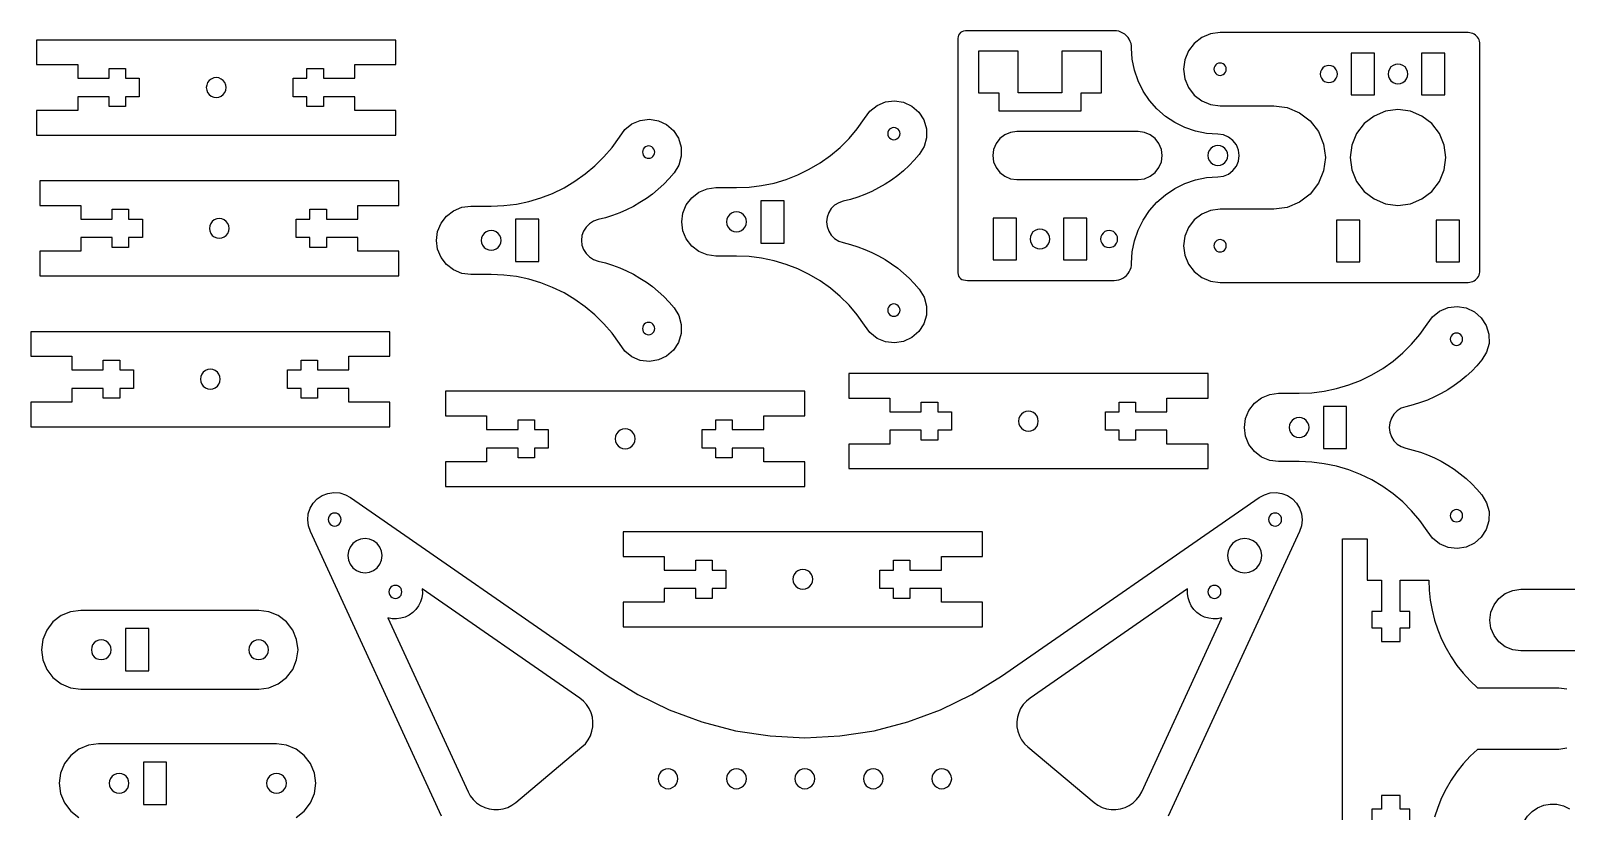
# Model space of a CAD drawing. Header units: inches. Extents: x -24.3 to 25.7, y -20.1 to 15.9.
# Drawn here: x -24.18 to -1.74, y 3.38 to 14.79 of the extents above; entities that cross this region are included whole.
import ezdxf

# ---------------------------------------------------------------- set-up
doc = ezdxf.new("R2010")
doc.units = ezdxf.units.IN
doc.header["$MEASUREMENT"] = 0
doc.layers.get('0').update_dxf_attribs({"linetype": 'CONTINUOUS'})

msp = doc.modelspace()

# ---------------------------------------------------------------- linework, layer by layer
at = {"color": 1}
for points in [[(-23.493, 14.095), (-23.033, 14.095), (-23.033, 14.239), (-22.793, 14.239), (-22.793, 14.095), (-22.593, 14.095), (-22.593, 13.825), (-22.793, 13.825), (-22.793, 13.681), (-23.033, 13.681), (-23.033, 13.825), (-23.493, 13.825), (-23.493, 13.625), (-24.093, 13.625), (-24.093, 13.265), (-18.843, 13.265), (-18.843, 13.625), (-19.443, 13.625), (-19.443, 13.825), (-19.903, 13.825), (-19.903, 13.681), (-20.143, 13.681), (-20.143, 13.825), (-20.343, 13.825), (-20.343, 14.095), (-20.143, 14.095), (-20.143, 14.239), (-19.903, 14.239), (-19.903, 14.095), (-19.443, 14.095), (-19.443, 14.295), (-18.843, 14.295), (-18.843, 14.655), (-24.093, 14.655), (-24.093, 14.295), (-23.493, 14.295)], [(-8.311, 11.143), (-8.279, 11.15), (-8.247, 11.16), (-8.218, 11.175), (-8.19, 11.193), (-8.165, 11.215), (-8.144, 11.24), (-8.125, 11.267), (-8.111, 11.297), (-8.1, 11.328), (-8.094, 11.361), (-8.091, 11.394), (-8.081, 11.558), (-8.048, 11.72), (-7.995, 11.876), (-7.922, 12.024), (-7.831, 12.161), (-7.722, 12.285), (-7.598, 12.394), (-7.461, 12.486), (-7.313, 12.559), (-7.157, 12.612), (-6.995, 12.644), (-6.831, 12.655), (-6.75, 12.665), (-6.675, 12.696), (-6.61, 12.746), (-6.561, 12.81), (-6.53, 12.885), (-6.519, 12.966), (-6.53, 13.047), (-6.561, 13.122), (-6.61, 13.186), (-6.675, 13.236), (-6.75, 13.267), (-6.831, 13.278), (-6.995, 13.288), (-7.157, 13.321), (-7.313, 13.374), (-7.461, 13.447), (-7.598, 13.538), (-7.722, 13.647), (-7.831, 13.771), (-7.922, 13.908), (-7.995, 14.056), (-8.048, 14.212), (-8.081, 14.374), (-8.091, 14.538), (-8.094, 14.571), (-8.1, 14.604), (-8.111, 14.635), (-8.125, 14.665), (-8.144, 14.692), (-8.165, 14.717), (-8.19, 14.739), (-8.218, 14.757), (-8.247, 14.772), (-8.279, 14.782), (-8.311, 14.789), (-8.344, 14.791), (-10.488, 14.791), (-10.52, 14.789), (-10.547, 14.784), (-10.571, 14.775), (-10.591, 14.763), (-10.607, 14.747), (-10.619, 14.728), (-10.627, 14.705), (-10.631, 14.678), (-10.631, 14.648), (-10.631, 11.284), (-10.631, 11.254), (-10.627, 11.227), (-10.619, 11.205), (-10.607, 11.185), (-10.591, 11.169), (-10.571, 11.157), (-10.547, 11.148), (-10.52, 11.143), (-10.488, 11.141), (-8.344, 11.141)], [(-6.937, 13.711), (-6.799, 13.693), (-6.014, 13.693), (-5.818, 13.667), (-5.636, 13.592), (-5.48, 13.472), (-5.36, 13.316), (-5.285, 13.134), (-5.259, 12.938), (-5.285, 12.743), (-5.36, 12.561), (-5.48, 12.404), (-5.636, 12.284), (-5.818, 12.209), (-6.014, 12.183), (-6.799, 12.183), (-6.937, 12.165), (-7.066, 12.111), (-7.177, 12.026), (-7.262, 11.916), (-7.316, 11.787), (-7.334, 11.648), (-7.316, 11.51), (-7.262, 11.381), (-7.177, 11.27), (-7.066, 11.185), (-6.937, 11.131), (-6.799, 11.113), (-3.173, 11.113), (-3.15, 11.115), (-3.128, 11.119), (-3.107, 11.126), (-3.087, 11.136), (-3.068, 11.149), (-3.051, 11.163), (-3.036, 11.18), (-3.024, 11.199), (-3.014, 11.219), (-3.007, 11.24), (-3.002, 11.262), (-3.001, 11.285), (-3.001, 14.591), (-3.002, 14.614), (-3.007, 14.636), (-3.014, 14.657), (-3.024, 14.677), (-3.036, 14.696), (-3.051, 14.713), (-3.068, 14.728), (-3.087, 14.74), (-3.107, 14.75), (-3.128, 14.757), (-3.15, 14.762), (-3.173, 14.763), (-6.799, 14.763), (-6.937, 14.745), (-7.066, 14.691), (-7.177, 14.606), (-7.262, 14.496), (-7.316, 14.367), (-7.334, 14.228), (-7.316, 14.09), (-7.262, 13.961), (-7.177, 13.85), (-7.066, 13.765)], [(-11.688, 13.751), (-11.555, 13.766), (-11.423, 13.745), (-11.303, 13.688), (-11.202, 13.6), (-11.13, 13.487), (-11.091, 13.359), (-11.09, 13.226), (-11.125, 13.097), (-11.194, 12.983), (-11.267, 12.899), (-11.344, 12.819), (-11.425, 12.744), (-11.51, 12.674), (-11.6, 12.608), (-11.692, 12.547), (-11.788, 12.492), (-11.887, 12.442), (-11.989, 12.398), (-12.092, 12.359), (-12.198, 12.326), (-12.305, 12.299), (-12.371, 12.277), (-12.431, 12.24), (-12.48, 12.191), (-12.518, 12.132), (-12.541, 12.066), (-12.549, 11.997), (-12.541, 11.927), (-12.518, 11.861), (-12.48, 11.802), (-12.431, 11.753), (-12.371, 11.717), (-12.305, 11.694), (-12.198, 11.667), (-12.092, 11.634), (-11.989, 11.595), (-11.887, 11.551), (-11.788, 11.501), (-11.692, 11.446), (-11.6, 11.385), (-11.51, 11.32), (-11.425, 11.249), (-11.344, 11.174), (-11.267, 11.094), (-11.194, 11.011), (-11.125, 10.896), (-11.09, 10.767), (-11.091, 10.634), (-11.13, 10.506), (-11.202, 10.393), (-11.303, 10.305), (-11.423, 10.248), (-11.555, 10.227), (-11.688, 10.242), (-11.811, 10.294), (-11.916, 10.378), (-11.993, 10.487), (-12.1, 10.637), (-12.22, 10.778), (-12.351, 10.908), (-12.492, 11.027), (-12.643, 11.134), (-12.802, 11.228), (-12.968, 11.309), (-13.14, 11.376), (-13.317, 11.428), (-13.498, 11.466), (-13.681, 11.489), (-13.866, 11.497), (-14.166, 11.497), (-14.295, 11.514), (-14.416, 11.564), (-14.519, 11.643), (-14.599, 11.747), (-14.649, 11.867), (-14.666, 11.997), (-14.649, 12.126), (-14.599, 12.247), (-14.519, 12.35), (-14.416, 12.43), (-14.295, 12.48), (-14.166, 12.497), (-13.866, 12.497), (-13.681, 12.504), (-13.498, 12.527), (-13.317, 12.565), (-13.14, 12.617), (-12.968, 12.684), (-12.802, 12.765), (-12.643, 12.859), (-12.492, 12.966), (-12.351, 13.085), (-12.22, 13.215), (-12.1, 13.356), (-11.993, 13.506), (-11.916, 13.615), (-11.811, 13.699)], [(-15.272, 13.481), (-15.139, 13.497), (-15.007, 13.475), (-14.886, 13.418), (-14.786, 13.33), (-14.714, 13.218), (-14.675, 13.09), (-14.673, 12.956), (-14.709, 12.827), (-14.778, 12.713), (-14.851, 12.629), (-14.928, 12.55), (-15.009, 12.474), (-15.094, 12.404), (-15.183, 12.338), (-15.276, 12.278), (-15.372, 12.222), (-15.471, 12.172), (-15.572, 12.128), (-15.676, 12.089), (-15.782, 12.057), (-15.889, 12.03), (-15.955, 12.007), (-16.015, 11.97), (-16.064, 11.921), (-16.101, 11.862), (-16.125, 11.796), (-16.132, 11.727), (-16.125, 11.658), (-16.101, 11.592), (-16.064, 11.533), (-16.015, 11.484), (-15.955, 11.447), (-15.889, 11.424), (-15.782, 11.397), (-15.676, 11.364), (-15.572, 11.326), (-15.471, 11.281), (-15.372, 11.231), (-15.276, 11.176), (-15.183, 11.116), (-15.094, 11.05), (-15.009, 10.979), (-14.928, 10.904), (-14.851, 10.825), (-14.778, 10.741), (-14.709, 10.627), (-14.673, 10.498), (-14.675, 10.364), (-14.714, 10.236), (-14.786, 10.124), (-14.886, 10.035), (-15.007, 9.978), (-15.139, 9.957), (-15.272, 9.973), (-15.395, 10.025), (-15.499, 10.108), (-15.577, 10.218), (-15.684, 10.368), (-15.804, 10.508), (-15.935, 10.638), (-16.076, 10.757), (-16.227, 10.864), (-16.386, 10.959), (-16.552, 11.039), (-16.724, 11.106), (-16.901, 11.159), (-17.082, 11.197), (-17.265, 11.219), (-17.45, 11.227), (-17.75, 11.227), (-17.879, 11.244), (-18, 11.294), (-18.103, 11.373), (-18.183, 11.477), (-18.233, 11.598), (-18.25, 11.727), (-18.233, 11.856), (-18.183, 11.977), (-18.103, 12.08), (-18, 12.16), (-17.879, 12.21), (-17.75, 12.227), (-17.45, 12.227), (-17.265, 12.235), (-17.082, 12.257), (-16.901, 12.295), (-16.724, 12.348), (-16.552, 12.414), (-16.386, 12.495), (-16.227, 12.59), (-16.076, 12.697), (-15.935, 12.816), (-15.804, 12.946), (-15.684, 13.086), (-15.577, 13.236), (-15.499, 13.345), (-15.395, 13.429)], [(-23.448, 12.037), (-22.988, 12.037), (-22.988, 12.181), (-22.748, 12.181), (-22.748, 12.037), (-22.548, 12.037), (-22.548, 11.767), (-22.748, 11.767), (-22.748, 11.623), (-22.988, 11.623), (-22.988, 11.767), (-23.448, 11.767), (-23.448, 11.567), (-24.048, 11.567), (-24.048, 11.207), (-18.798, 11.207), (-18.798, 11.567), (-19.398, 11.567), (-19.398, 11.767), (-19.858, 11.767), (-19.858, 11.623), (-20.098, 11.623), (-20.098, 11.767), (-20.298, 11.767), (-20.298, 12.037), (-20.098, 12.037), (-20.098, 12.181), (-19.858, 12.181), (-19.858, 12.037), (-19.398, 12.037), (-19.398, 12.237), (-18.798, 12.237), (-18.798, 12.597), (-24.048, 12.597), (-24.048, 12.237), (-23.448, 12.237)], [(-3.467, 10.746), (-3.334, 10.762), (-3.202, 10.741), (-3.081, 10.684), (-2.981, 10.595), (-2.908, 10.483), (-2.87, 10.355), (-2.868, 10.221), (-2.903, 10.092), (-2.973, 9.978), (-3.045, 9.894), (-3.122, 9.815), (-3.204, 9.74), (-3.289, 9.669), (-3.378, 9.603), (-3.471, 9.543), (-3.567, 9.487), (-3.666, 9.438), (-3.767, 9.393), (-3.871, 9.355), (-3.977, 9.322), (-4.084, 9.295), (-4.15, 9.272), (-4.209, 9.235), (-4.259, 9.186), (-4.296, 9.127), (-4.319, 9.061), (-4.327, 8.992), (-4.319, 8.923), (-4.296, 8.857), (-4.259, 8.798), (-4.209, 8.749), (-4.15, 8.712), (-4.084, 8.689), (-3.977, 8.662), (-3.871, 8.63), (-3.767, 8.591), (-3.666, 8.547), (-3.567, 8.497), (-3.471, 8.441), (-3.378, 8.381), (-3.289, 8.315), (-3.204, 8.244), (-3.122, 8.169), (-3.045, 8.09), (-2.973, 8.006), (-2.903, 7.892), (-2.868, 7.763), (-2.87, 7.629), (-2.908, 7.501), (-2.981, 7.389), (-3.081, 7.301), (-3.202, 7.244), (-3.334, 7.222), (-3.467, 7.238), (-3.59, 7.29), (-3.694, 7.374), (-3.771, 7.483), (-3.879, 7.633), (-3.999, 7.773), (-4.13, 7.903), (-4.271, 8.022), (-4.422, 8.129), (-4.581, 8.224), (-4.747, 8.305), (-4.919, 8.371), (-5.096, 8.424), (-5.277, 8.462), (-5.46, 8.484), (-5.644, 8.492), (-5.944, 8.492), (-6.074, 8.509), (-6.194, 8.559), (-6.298, 8.639), (-6.377, 8.742), (-6.427, 8.863), (-6.444, 8.992), (-6.427, 9.121), (-6.377, 9.242), (-6.298, 9.346), (-6.194, 9.425), (-6.074, 9.475), (-5.944, 9.492), (-5.644, 9.492), (-5.46, 9.5), (-5.277, 9.522), (-5.096, 9.56), (-4.919, 9.613), (-4.747, 9.68), (-4.581, 9.76), (-4.422, 9.855), (-4.271, 9.962), (-4.13, 10.081), (-3.999, 10.211), (-3.879, 10.351), (-3.771, 10.501), (-3.694, 10.611), (-3.59, 10.694)], [(-23.579, 9.832), (-23.119, 9.832), (-23.119, 9.976), (-22.879, 9.976), (-22.879, 9.832), (-22.679, 9.832), (-22.679, 9.562), (-22.879, 9.562), (-22.879, 9.418), (-23.119, 9.418), (-23.119, 9.562), (-23.579, 9.562), (-23.579, 9.362), (-24.179, 9.362), (-24.179, 9.002), (-18.929, 9.002), (-18.929, 9.362), (-19.529, 9.362), (-19.529, 9.562), (-19.989, 9.562), (-19.989, 9.418), (-20.229, 9.418), (-20.229, 9.562), (-20.429, 9.562), (-20.429, 9.832), (-20.229, 9.832), (-20.229, 9.976), (-19.989, 9.976), (-19.989, 9.832), (-19.529, 9.832), (-19.529, 10.032), (-18.929, 10.032), (-18.929, 10.392), (-24.179, 10.392), (-24.179, 10.032), (-23.579, 10.032)], [(-11.625, 9.22), (-11.165, 9.22), (-11.165, 9.364), (-10.925, 9.364), (-10.925, 9.22), (-10.725, 9.22), (-10.725, 8.95), (-10.925, 8.95), (-10.925, 8.806), (-11.165, 8.806), (-11.165, 8.95), (-11.625, 8.95), (-11.625, 8.75), (-12.225, 8.75), (-12.225, 8.39), (-6.975, 8.39), (-6.975, 8.75), (-7.575, 8.75), (-7.575, 8.95), (-8.035, 8.95), (-8.035, 8.806), (-8.275, 8.806), (-8.275, 8.95), (-8.475, 8.95), (-8.475, 9.22), (-8.275, 9.22), (-8.275, 9.364), (-8.035, 9.364), (-8.035, 9.22), (-7.575, 9.22), (-7.575, 9.42), (-6.975, 9.42), (-6.975, 9.78), (-12.225, 9.78), (-12.225, 9.42), (-11.625, 9.42)], [(-17.518, 8.961), (-17.058, 8.961), (-17.058, 9.105), (-16.818, 9.105), (-16.818, 8.961), (-16.618, 8.961), (-16.618, 8.691), (-16.818, 8.691), (-16.818, 8.547), (-17.058, 8.547), (-17.058, 8.691), (-17.518, 8.691), (-17.518, 8.491), (-18.118, 8.491), (-18.118, 8.131), (-12.868, 8.131), (-12.868, 8.491), (-13.468, 8.491), (-13.468, 8.691), (-13.928, 8.691), (-13.928, 8.547), (-14.168, 8.547), (-14.168, 8.691), (-14.368, 8.691), (-14.368, 8.961), (-14.168, 8.961), (-14.168, 9.105), (-13.928, 9.105), (-13.928, 8.961), (-13.468, 8.961), (-13.468, 9.161), (-12.868, 9.161), (-12.868, 9.521), (-18.118, 9.521), (-18.118, 9.161), (-17.518, 9.161)], [(-14.92, 6.908), (-14.46, 6.908), (-14.46, 7.052), (-14.22, 7.052), (-14.22, 6.908), (-14.02, 6.908), (-14.02, 6.638), (-14.22, 6.638), (-14.22, 6.494), (-14.46, 6.494), (-14.46, 6.638), (-14.92, 6.638), (-14.92, 6.438), (-15.52, 6.438), (-15.52, 6.078), (-10.27, 6.078), (-10.27, 6.438), (-10.87, 6.438), (-10.87, 6.638), (-11.33, 6.638), (-11.33, 6.494), (-11.57, 6.494), (-11.57, 6.638), (-11.77, 6.638), (-11.77, 6.908), (-11.57, 6.908), (-11.57, 7.052), (-11.33, 7.052), (-11.33, 6.908), (-10.87, 6.908), (-10.87, 7.108), (-10.27, 7.108), (-10.27, 7.468), (-15.52, 7.468), (-15.52, 7.108), (-14.92, 7.108)], [(-20.848, 5.168), (-20.699, 5.187), (-20.561, 5.245), (-20.442, 5.336), (-20.35, 5.455), (-20.293, 5.594), (-20.273, 5.743), (-20.293, 5.892), (-20.35, 6.03), (-20.442, 6.149), (-20.561, 6.241), (-20.699, 6.298), (-20.848, 6.318), (-23.448, 6.318), (-23.597, 6.298), (-23.736, 6.241), (-23.855, 6.149), (-23.946, 6.03), (-24.004, 5.892), (-24.023, 5.743), (-24.004, 5.594), (-23.946, 5.455), (-23.855, 5.336), (-23.736, 5.245), (-23.597, 5.187), (-23.448, 5.168)]]:
    msp.add_lwpolyline(points, close=True, dxfattribs=at)
at = {"color": 3}
for points in [[(-10.031, 13.621), (-8.83, 13.621), (-8.83, 13.881), (-8.53, 13.881), (-8.53, 14.491), (-9.11, 14.491), (-9.11, 13.881), (-9.751, 13.881), (-9.751, 14.491), (-10.331, 14.491), (-10.331, 13.881), (-10.031, 13.881)], [(-4.544, 14.463), (-4.884, 14.463), (-4.884, 13.853), (-4.544, 13.853)], [(-3.854, 14.463), (-3.854, 13.853), (-3.514, 13.853), (-3.514, 14.463)], [(-6.886, 14.205), (-6.877, 14.183), (-6.862, 14.165), (-6.844, 14.15), (-6.822, 14.141), (-6.799, 14.138), (-6.776, 14.141), (-6.754, 14.15), (-6.735, 14.165), (-6.721, 14.183), (-6.712, 14.205), (-6.709, 14.228), (-6.712, 14.251), (-6.721, 14.273), (-6.735, 14.292), (-6.754, 14.306), (-6.776, 14.315), (-6.799, 14.318), (-6.822, 14.315), (-6.844, 14.306), (-6.862, 14.292), (-6.877, 14.273), (-6.886, 14.251), (-6.889, 14.228)], [(-5.33, 14.126), (-5.317, 14.096), (-5.297, 14.07), (-5.271, 14.05), (-5.241, 14.037), (-5.209, 14.033), (-5.176, 14.037), (-5.146, 14.05), (-5.12, 14.07), (-5.101, 14.096), (-5.088, 14.126), (-5.084, 14.158), (-5.088, 14.19), (-5.101, 14.221), (-5.12, 14.247), (-5.146, 14.266), (-5.176, 14.279), (-5.209, 14.283), (-5.241, 14.279), (-5.271, 14.266), (-5.297, 14.247), (-5.317, 14.221), (-5.33, 14.19), (-5.334, 14.158)], [(-4.339, 14.121), (-4.324, 14.086), (-4.301, 14.056), (-4.271, 14.033), (-4.236, 14.018), (-4.199, 14.013), (-4.161, 14.018), (-4.126, 14.033), (-4.096, 14.056), (-4.073, 14.086), (-4.059, 14.121), (-4.054, 14.158), (-4.059, 14.196), (-4.073, 14.231), (-4.096, 14.261), (-4.126, 14.284), (-4.161, 14.298), (-4.199, 14.303), (-4.236, 14.298), (-4.271, 14.284), (-4.301, 14.261), (-4.324, 14.231), (-4.339, 14.196), (-4.344, 14.158)], [(-21.328, 13.997), (-21.342, 14.032), (-21.365, 14.062), (-21.395, 14.085), (-21.43, 14.1), (-21.468, 14.105), (-21.505, 14.1), (-21.54, 14.085), (-21.57, 14.062), (-21.594, 14.032), (-21.608, 13.997), (-21.613, 13.96), (-21.608, 13.922), (-21.594, 13.887), (-21.57, 13.857), (-21.54, 13.834), (-21.505, 13.82), (-21.468, 13.815), (-21.43, 13.82), (-21.395, 13.834), (-21.365, 13.857), (-21.342, 13.887), (-21.328, 13.922), (-21.323, 13.96)], [(-4.875, 12.757), (-4.805, 12.588), (-4.694, 12.443), (-4.549, 12.332), (-4.38, 12.262), (-4.199, 12.238), (-4.018, 12.262), (-3.849, 12.332), (-3.704, 12.443), (-3.593, 12.588), (-3.523, 12.757), (-3.499, 12.938), (-3.523, 13.119), (-3.593, 13.288), (-3.704, 13.433), (-3.849, 13.544), (-4.018, 13.614), (-4.199, 13.638), (-4.38, 13.614), (-4.549, 13.544), (-4.694, 13.433), (-4.805, 13.288), (-4.875, 13.119), (-4.899, 12.938)], [(-11.479, 13.31), (-11.488, 13.332), (-11.502, 13.35), (-11.521, 13.364), (-11.542, 13.373), (-11.566, 13.377), (-11.589, 13.373), (-11.611, 13.364), (-11.629, 13.35), (-11.644, 13.332), (-11.653, 13.31), (-11.656, 13.287), (-11.653, 13.263), (-11.644, 13.242), (-11.629, 13.223), (-11.611, 13.209), (-11.589, 13.2), (-11.566, 13.197), (-11.542, 13.2), (-11.521, 13.209), (-11.502, 13.223), (-11.488, 13.242), (-11.479, 13.263), (-11.476, 13.287)], [(-9.77, 13.316), (-9.861, 13.304), (-9.945, 13.269), (-10.017, 13.214), (-10.073, 13.141), (-10.108, 13.057), (-10.12, 12.966), (-10.108, 12.875), (-10.073, 12.791), (-10.017, 12.719), (-9.945, 12.663), (-9.861, 12.628), (-9.77, 12.616), (-7.995, 12.616), (-7.904, 12.628), (-7.82, 12.663), (-7.747, 12.719), (-7.692, 12.791), (-7.657, 12.875), (-7.645, 12.966), (-7.657, 13.057), (-7.692, 13.141), (-7.747, 13.214), (-7.82, 13.269), (-7.904, 13.304), (-7.995, 13.316)], [(-15.063, 13.04), (-15.072, 13.062), (-15.086, 13.081), (-15.105, 13.095), (-15.126, 13.104), (-15.15, 13.107), (-15.173, 13.104), (-15.195, 13.095), (-15.213, 13.081), (-15.227, 13.062), (-15.236, 13.04), (-15.24, 13.017), (-15.236, 12.994), (-15.227, 12.972), (-15.213, 12.953), (-15.195, 12.939), (-15.173, 12.93), (-15.15, 12.927), (-15.126, 12.93), (-15.105, 12.939), (-15.086, 12.953), (-15.072, 12.972), (-15.063, 12.994), (-15.06, 13.017)], [(-6.691, 13.004), (-6.705, 13.039), (-6.728, 13.069), (-6.758, 13.092), (-6.793, 13.106), (-6.831, 13.111), (-6.868, 13.106), (-6.903, 13.092), (-6.933, 13.069), (-6.956, 13.039), (-6.971, 13.004), (-6.976, 12.966), (-6.971, 12.929), (-6.956, 12.894), (-6.933, 12.864), (-6.903, 12.841), (-6.868, 12.826), (-6.831, 12.821), (-6.793, 12.826), (-6.758, 12.841), (-6.728, 12.864), (-6.705, 12.894), (-6.691, 12.929), (-6.686, 12.966)], [(-13.726, 12.034), (-13.74, 12.069), (-13.763, 12.099), (-13.793, 12.122), (-13.828, 12.137), (-13.866, 12.142), (-13.903, 12.137), (-13.938, 12.122), (-13.968, 12.099), (-13.991, 12.069), (-14.006, 12.034), (-14.011, 11.997), (-14.006, 11.959), (-13.991, 11.924), (-13.968, 11.894), (-13.938, 11.871), (-13.903, 11.857), (-13.866, 11.852), (-13.828, 11.857), (-13.793, 11.871), (-13.763, 11.894), (-13.74, 11.924), (-13.726, 11.959), (-13.721, 11.997)], [(-13.511, 11.688), (-13.171, 11.688), (-13.171, 12.305), (-13.511, 12.305)], [(-21.283, 11.939), (-21.298, 11.974), (-21.321, 12.004), (-21.351, 12.027), (-21.386, 12.042), (-21.423, 12.047), (-21.461, 12.042), (-21.496, 12.027), (-21.526, 12.004), (-21.549, 11.974), (-21.563, 11.939), (-21.568, 11.902), (-21.563, 11.864), (-21.549, 11.829), (-21.526, 11.799), (-21.496, 11.776), (-21.461, 11.762), (-21.423, 11.757), (-21.386, 11.762), (-21.351, 11.776), (-21.321, 11.799), (-21.298, 11.829), (-21.283, 11.864), (-21.278, 11.902)], [(-17.095, 11.419), (-16.755, 11.419), (-16.755, 12.035), (-17.095, 12.035)], [(-9.776, 12.051), (-10.116, 12.051), (-10.116, 11.441), (-9.776, 11.441)], [(-9.086, 12.051), (-9.086, 11.441), (-8.746, 11.441), (-8.746, 12.051)], [(-5.097, 11.413), (-4.757, 11.413), (-4.757, 12.023), (-5.097, 12.023)], [(-3.641, 11.413), (-3.301, 11.413), (-3.301, 12.023), (-3.641, 12.023)], [(-17.31, 11.764), (-17.324, 11.799), (-17.347, 11.829), (-17.377, 11.852), (-17.412, 11.867), (-17.45, 11.872), (-17.487, 11.867), (-17.522, 11.852), (-17.552, 11.829), (-17.575, 11.799), (-17.59, 11.764), (-17.595, 11.727), (-17.59, 11.689), (-17.575, 11.654), (-17.552, 11.624), (-17.522, 11.601), (-17.487, 11.587), (-17.45, 11.582), (-17.412, 11.587), (-17.377, 11.601), (-17.347, 11.624), (-17.324, 11.654), (-17.31, 11.689), (-17.305, 11.727)], [(-9.291, 11.784), (-9.305, 11.819), (-9.328, 11.849), (-9.358, 11.872), (-9.393, 11.886), (-9.431, 11.891), (-9.468, 11.886), (-9.503, 11.872), (-9.533, 11.849), (-9.556, 11.819), (-9.571, 11.784), (-9.576, 11.746), (-9.571, 11.709), (-9.556, 11.674), (-9.533, 11.644), (-9.503, 11.621), (-9.468, 11.606), (-9.431, 11.601), (-9.393, 11.606), (-9.358, 11.621), (-9.328, 11.644), (-9.305, 11.674), (-9.291, 11.709), (-9.286, 11.746)], [(-8.3, 11.778), (-8.312, 11.809), (-8.332, 11.834), (-8.358, 11.854), (-8.388, 11.867), (-8.421, 11.871), (-8.453, 11.867), (-8.483, 11.854), (-8.509, 11.834), (-8.529, 11.809), (-8.541, 11.778), (-8.546, 11.746), (-8.541, 11.714), (-8.529, 11.684), (-8.509, 11.658), (-8.483, 11.638), (-8.453, 11.625), (-8.421, 11.621), (-8.388, 11.625), (-8.358, 11.638), (-8.332, 11.658), (-8.312, 11.684), (-8.3, 11.714), (-8.296, 11.746)], [(-6.886, 11.625), (-6.877, 11.603), (-6.862, 11.585), (-6.844, 11.57), (-6.822, 11.561), (-6.799, 11.558), (-6.776, 11.561), (-6.754, 11.57), (-6.735, 11.585), (-6.721, 11.603), (-6.712, 11.625), (-6.709, 11.648), (-6.712, 11.671), (-6.721, 11.693), (-6.735, 11.712), (-6.754, 11.726), (-6.776, 11.735), (-6.799, 11.738), (-6.822, 11.735), (-6.844, 11.726), (-6.862, 11.712), (-6.877, 11.693), (-6.886, 11.671), (-6.889, 11.648)], [(-11.479, 10.73), (-11.488, 10.752), (-11.502, 10.77), (-11.521, 10.784), (-11.542, 10.793), (-11.566, 10.797), (-11.589, 10.793), (-11.611, 10.784), (-11.629, 10.77), (-11.644, 10.752), (-11.653, 10.73), (-11.656, 10.707), (-11.653, 10.683), (-11.644, 10.662), (-11.629, 10.643), (-11.611, 10.629), (-11.589, 10.62), (-11.566, 10.617), (-11.542, 10.62), (-11.521, 10.629), (-11.502, 10.643), (-11.488, 10.662), (-11.479, 10.683), (-11.476, 10.707)], [(-15.063, 10.46), (-15.072, 10.482), (-15.086, 10.501), (-15.105, 10.515), (-15.126, 10.524), (-15.15, 10.527), (-15.173, 10.524), (-15.195, 10.515), (-15.213, 10.501), (-15.227, 10.482), (-15.236, 10.46), (-15.24, 10.437), (-15.236, 10.414), (-15.227, 10.392), (-15.213, 10.373), (-15.195, 10.359), (-15.173, 10.35), (-15.15, 10.347), (-15.126, 10.35), (-15.105, 10.359), (-15.086, 10.373), (-15.072, 10.392), (-15.063, 10.414), (-15.06, 10.437)], [(-3.257, 10.305), (-3.266, 10.327), (-3.281, 10.346), (-3.299, 10.36), (-3.321, 10.369), (-3.344, 10.372), (-3.368, 10.369), (-3.389, 10.36), (-3.408, 10.346), (-3.422, 10.327), (-3.431, 10.305), (-3.434, 10.282), (-3.431, 10.259), (-3.422, 10.237), (-3.408, 10.218), (-3.389, 10.204), (-3.368, 10.195), (-3.344, 10.192), (-3.321, 10.195), (-3.299, 10.204), (-3.281, 10.218), (-3.266, 10.237), (-3.257, 10.259), (-3.254, 10.282)], [(-21.414, 9.735), (-21.429, 9.77), (-21.452, 9.8), (-21.482, 9.823), (-21.517, 9.837), (-21.554, 9.842), (-21.592, 9.837), (-21.627, 9.823), (-21.657, 9.8), (-21.68, 9.77), (-21.694, 9.735), (-21.699, 9.697), (-21.694, 9.66), (-21.68, 9.625), (-21.657, 9.595), (-21.627, 9.571), (-21.592, 9.557), (-21.554, 9.552), (-21.517, 9.557), (-21.482, 9.571), (-21.452, 9.595), (-21.429, 9.625), (-21.414, 9.66), (-21.409, 9.697)], [(-9.46, 9.122), (-9.474, 9.157), (-9.497, 9.187), (-9.527, 9.21), (-9.562, 9.225), (-9.6, 9.23), (-9.637, 9.225), (-9.672, 9.21), (-9.702, 9.187), (-9.725, 9.157), (-9.74, 9.122), (-9.745, 9.085), (-9.74, 9.047), (-9.725, 9.012), (-9.702, 8.982), (-9.672, 8.959), (-9.637, 8.945), (-9.6, 8.94), (-9.562, 8.945), (-9.527, 8.959), (-9.497, 8.982), (-9.474, 9.012), (-9.46, 9.047), (-9.455, 9.085)], [(-5.289, 8.684), (-4.949, 8.684), (-4.949, 9.3), (-5.289, 9.3)], [(-5.504, 9.03), (-5.519, 9.065), (-5.542, 9.095), (-5.572, 9.118), (-5.607, 9.132), (-5.644, 9.137), (-5.682, 9.132), (-5.717, 9.118), (-5.747, 9.095), (-5.77, 9.065), (-5.784, 9.03), (-5.789, 8.992), (-5.784, 8.955), (-5.77, 8.92), (-5.747, 8.89), (-5.717, 8.867), (-5.682, 8.852), (-5.644, 8.847), (-5.607, 8.852), (-5.572, 8.867), (-5.542, 8.89), (-5.519, 8.92), (-5.504, 8.955), (-5.499, 8.992)], [(-15.353, 8.863), (-15.367, 8.898), (-15.39, 8.928), (-15.42, 8.951), (-15.455, 8.966), (-15.493, 8.971), (-15.53, 8.966), (-15.565, 8.951), (-15.595, 8.928), (-15.618, 8.898), (-15.633, 8.863), (-15.638, 8.826), (-15.633, 8.788), (-15.618, 8.753), (-15.595, 8.723), (-15.565, 8.7), (-15.53, 8.685), (-15.493, 8.681), (-15.455, 8.685), (-15.42, 8.7), (-15.39, 8.723), (-15.367, 8.753), (-15.353, 8.788), (-15.348, 8.826)], [(-19.646, 7.671), (-19.655, 7.694), (-19.67, 7.714), (-19.69, 7.729), (-19.713, 7.738), (-19.737, 7.741), (-19.762, 7.738), (-19.785, 7.729), (-19.805, 7.714), (-19.82, 7.694), (-19.829, 7.671), (-19.832, 7.646), (-19.829, 7.622), (-19.82, 7.599), (-19.805, 7.579), (-19.785, 7.564), (-19.762, 7.555), (-19.737, 7.551), (-19.713, 7.555), (-19.69, 7.564), (-19.67, 7.579), (-19.655, 7.599), (-19.646, 7.622), (-19.642, 7.646)], [(-5.903, 7.671), (-5.912, 7.694), (-5.928, 7.714), (-5.947, 7.729), (-5.97, 7.738), (-5.995, 7.741), (-6.019, 7.738), (-6.042, 7.729), (-6.062, 7.714), (-6.077, 7.694), (-6.086, 7.671), (-6.09, 7.646), (-6.086, 7.622), (-6.077, 7.599), (-6.062, 7.579), (-6.042, 7.564), (-6.019, 7.555), (-5.995, 7.551), (-5.97, 7.555), (-5.947, 7.564), (-5.928, 7.579), (-5.912, 7.599), (-5.903, 7.622), (-5.9, 7.646)], [(-3.257, 7.725), (-3.266, 7.747), (-3.281, 7.766), (-3.299, 7.78), (-3.321, 7.789), (-3.344, 7.792), (-3.368, 7.789), (-3.389, 7.78), (-3.408, 7.766), (-3.422, 7.747), (-3.431, 7.725), (-3.434, 7.702), (-3.431, 7.679), (-3.422, 7.657), (-3.408, 7.638), (-3.389, 7.624), (-3.368, 7.615), (-3.344, 7.612), (-3.321, 7.615), (-3.299, 7.624), (-3.281, 7.638), (-3.266, 7.657), (-3.257, 7.679), (-3.254, 7.702)], [(-19.052, 7.182), (-19.077, 7.243), (-19.117, 7.295), (-19.169, 7.334), (-19.229, 7.359), (-19.294, 7.368), (-19.359, 7.359), (-19.419, 7.334), (-19.471, 7.295), (-19.51, 7.243), (-19.535, 7.182), (-19.544, 7.118), (-19.535, 7.053), (-19.51, 6.993), (-19.471, 6.941), (-19.419, 6.901), (-19.359, 6.876), (-19.294, 6.868), (-19.229, 6.876), (-19.169, 6.901), (-19.117, 6.941), (-19.077, 6.993), (-19.052, 7.053), (-19.044, 7.118)], [(-6.197, 7.182), (-6.222, 7.243), (-6.261, 7.295), (-6.313, 7.334), (-6.374, 7.359), (-6.438, 7.368), (-6.503, 7.359), (-6.563, 7.334), (-6.615, 7.295), (-6.655, 7.243), (-6.68, 7.182), (-6.688, 7.118), (-6.68, 7.053), (-6.655, 6.993), (-6.615, 6.941), (-6.563, 6.901), (-6.503, 6.876), (-6.438, 6.868), (-6.374, 6.876), (-6.313, 6.901), (-6.261, 6.941), (-6.222, 6.993), (-6.197, 7.053), (-6.188, 7.118)], [(-12.755, 6.81), (-12.77, 6.845), (-12.793, 6.875), (-12.823, 6.898), (-12.858, 6.913), (-12.895, 6.918), (-12.933, 6.913), (-12.968, 6.898), (-12.998, 6.875), (-13.021, 6.845), (-13.035, 6.81), (-13.04, 6.773), (-13.035, 6.735), (-13.021, 6.7), (-12.998, 6.67), (-12.968, 6.647), (-12.933, 6.633), (-12.895, 6.628), (-12.858, 6.633), (-12.823, 6.647), (-12.793, 6.67), (-12.77, 6.7), (-12.755, 6.735), (-12.75, 6.773)], [(-17.606, 3.466), (-17.544, 3.436), (-17.479, 3.416), (-17.411, 3.406), (-17.342, 3.406), (-17.274, 3.418), (-17.208, 3.439), (-17.147, 3.47), (-17.091, 3.51), (-16.124, 4.322), (-16.074, 4.37), (-16.033, 4.425), (-16.001, 4.486), (-15.978, 4.551), (-15.965, 4.618), (-15.963, 4.687), (-15.972, 4.756), (-15.991, 4.822), (-16.019, 4.884), (-16.057, 4.942), (-16.103, 4.993), (-16.156, 5.036), (-18.458, 6.631), (-18.456, 6.567), (-18.465, 6.503), (-18.484, 6.442), (-18.513, 6.384), (-18.551, 6.332), (-18.597, 6.287), (-18.649, 6.249), (-18.707, 6.221), (-18.769, 6.203), (-18.833, 6.195), (-18.897, 6.197), (-18.96, 6.21), (-17.789, 3.666), (-17.755, 3.606), (-17.713, 3.552), (-17.663, 3.505)], [(-18.759, 6.614), (-18.768, 6.637), (-18.783, 6.656), (-18.803, 6.671), (-18.826, 6.681), (-18.85, 6.684), (-18.875, 6.681), (-18.898, 6.671), (-18.918, 6.656), (-18.933, 6.637), (-18.942, 6.614), (-18.945, 6.589), (-18.942, 6.565), (-18.933, 6.542), (-18.918, 6.522), (-18.898, 6.507), (-18.875, 6.497), (-18.85, 6.494), (-18.826, 6.497), (-18.803, 6.507), (-18.783, 6.522), (-18.768, 6.542), (-18.759, 6.565), (-18.755, 6.589)], [(-7.025, 6.221), (-7.083, 6.249), (-7.136, 6.287), (-7.181, 6.332), (-7.219, 6.384), (-7.248, 6.442), (-7.267, 6.503), (-7.276, 6.567), (-7.274, 6.631), (-9.576, 5.036), (-9.629, 4.993), (-9.675, 4.942), (-9.713, 4.884), (-9.742, 4.822), (-9.76, 4.756), (-9.769, 4.687), (-9.767, 4.618), (-9.754, 4.551), (-9.731, 4.486), (-9.699, 4.425), (-9.658, 4.37), (-9.609, 4.322), (-8.641, 3.51), (-8.585, 3.47), (-8.524, 3.439), (-8.458, 3.418), (-8.39, 3.406), (-8.322, 3.406), (-8.253, 3.416), (-8.188, 3.436), (-8.126, 3.466), (-8.069, 3.505), (-8.019, 3.552), (-7.977, 3.606), (-7.943, 3.666), (-6.772, 6.21), (-6.835, 6.197), (-6.9, 6.195), (-6.963, 6.203)], [(-6.79, 6.614), (-6.799, 6.637), (-6.815, 6.656), (-6.834, 6.671), (-6.857, 6.681), (-6.882, 6.684), (-6.906, 6.681), (-6.929, 6.671), (-6.949, 6.656), (-6.964, 6.637), (-6.973, 6.614), (-6.977, 6.589), (-6.973, 6.565), (-6.964, 6.542), (-6.949, 6.522), (-6.929, 6.507), (-6.906, 6.497), (-6.882, 6.494), (-6.857, 6.497), (-6.834, 6.507), (-6.815, 6.522), (-6.799, 6.542), (-6.79, 6.565), (-6.787, 6.589)], [(-23.008, 5.78), (-23.023, 5.815), (-23.046, 5.845), (-23.076, 5.868), (-23.111, 5.883), (-23.148, 5.888), (-23.186, 5.883), (-23.221, 5.868), (-23.251, 5.845), (-23.274, 5.815), (-23.288, 5.78), (-23.293, 5.743), (-23.288, 5.705), (-23.274, 5.67), (-23.251, 5.64), (-23.221, 5.617), (-23.186, 5.603), (-23.148, 5.598), (-23.111, 5.603), (-23.076, 5.617), (-23.046, 5.64), (-23.023, 5.67), (-23.008, 5.705), (-23.003, 5.743)], [(-22.793, 5.435), (-22.453, 5.435), (-22.453, 6.051), (-22.793, 6.051)], [(-20.708, 5.78), (-20.723, 5.815), (-20.746, 5.845), (-20.776, 5.868), (-20.811, 5.883), (-20.848, 5.888), (-20.886, 5.883), (-20.921, 5.868), (-20.951, 5.845), (-20.974, 5.815), (-20.988, 5.78), (-20.993, 5.743), (-20.988, 5.705), (-20.974, 5.67), (-20.951, 5.64), (-20.921, 5.617), (-20.886, 5.603), (-20.848, 5.598), (-20.811, 5.603), (-20.776, 5.617), (-20.746, 5.64), (-20.723, 5.67), (-20.708, 5.705), (-20.703, 5.743)], [(-22.533, 3.482), (-22.193, 3.482), (-22.193, 4.099), (-22.533, 4.099)], [(-22.748, 3.828), (-22.762, 3.863), (-22.785, 3.893), (-22.815, 3.916), (-22.85, 3.931), (-22.888, 3.936), (-22.925, 3.931), (-22.96, 3.916), (-22.99, 3.893), (-23.013, 3.863), (-23.028, 3.828), (-23.033, 3.791), (-23.028, 3.753), (-23.013, 3.718), (-22.99, 3.688), (-22.96, 3.665), (-22.925, 3.651), (-22.888, 3.646), (-22.85, 3.651), (-22.815, 3.665), (-22.785, 3.688), (-22.762, 3.718), (-22.748, 3.753), (-22.743, 3.791)], [(-20.448, 3.828), (-20.462, 3.863), (-20.485, 3.893), (-20.515, 3.916), (-20.55, 3.931), (-20.588, 3.936), (-20.625, 3.931), (-20.66, 3.916), (-20.69, 3.893), (-20.713, 3.863), (-20.728, 3.828), (-20.733, 3.791), (-20.728, 3.753), (-20.713, 3.718), (-20.69, 3.688), (-20.66, 3.665), (-20.625, 3.651), (-20.588, 3.646), (-20.55, 3.651), (-20.515, 3.665), (-20.485, 3.688), (-20.462, 3.718), (-20.448, 3.753), (-20.443, 3.791)], [(-14.726, 3.895), (-14.741, 3.93), (-14.764, 3.96), (-14.794, 3.983), (-14.829, 3.997), (-14.866, 4.002), (-14.904, 3.997), (-14.939, 3.983), (-14.969, 3.96), (-14.992, 3.93), (-15.006, 3.895), (-15.011, 3.857), (-15.006, 3.82), (-14.992, 3.785), (-14.969, 3.755), (-14.939, 3.732), (-14.904, 3.717), (-14.866, 3.712), (-14.829, 3.717), (-14.794, 3.732), (-14.764, 3.755), (-14.741, 3.785), (-14.726, 3.82), (-14.721, 3.857)], [(-13.726, 3.895), (-13.741, 3.93), (-13.764, 3.96), (-13.794, 3.983), (-13.829, 3.997), (-13.866, 4.002), (-13.904, 3.997), (-13.939, 3.983), (-13.969, 3.96), (-13.992, 3.93), (-14.006, 3.895), (-14.011, 3.857), (-14.006, 3.82), (-13.992, 3.785), (-13.969, 3.755), (-13.939, 3.732), (-13.904, 3.717), (-13.866, 3.712), (-13.829, 3.717), (-13.794, 3.732), (-13.764, 3.755), (-13.741, 3.785), (-13.726, 3.82), (-13.721, 3.857)], [(-12.726, 3.895), (-12.741, 3.93), (-12.764, 3.96), (-12.794, 3.983), (-12.829, 3.997), (-12.866, 4.002), (-12.904, 3.997), (-12.939, 3.983), (-12.969, 3.96), (-12.992, 3.93), (-13.006, 3.895), (-13.011, 3.857), (-13.006, 3.82), (-12.992, 3.785), (-12.969, 3.755), (-12.939, 3.732), (-12.904, 3.717), (-12.866, 3.712), (-12.829, 3.717), (-12.794, 3.732), (-12.764, 3.755), (-12.741, 3.785), (-12.726, 3.82), (-12.721, 3.857)], [(-11.726, 3.895), (-11.741, 3.93), (-11.764, 3.96), (-11.794, 3.983), (-11.829, 3.997), (-11.866, 4.002), (-11.904, 3.997), (-11.939, 3.983), (-11.969, 3.96), (-11.992, 3.93), (-12.006, 3.895), (-12.011, 3.857), (-12.006, 3.82), (-11.992, 3.785), (-11.969, 3.755), (-11.939, 3.732), (-11.904, 3.717), (-11.866, 3.712), (-11.829, 3.717), (-11.794, 3.732), (-11.764, 3.755), (-11.741, 3.785), (-11.726, 3.82), (-11.721, 3.857)], [(-10.726, 3.895), (-10.741, 3.93), (-10.764, 3.96), (-10.794, 3.983), (-10.829, 3.997), (-10.866, 4.002), (-10.904, 3.997), (-10.939, 3.983), (-10.969, 3.96), (-10.992, 3.93), (-11.006, 3.895), (-11.011, 3.857), (-11.006, 3.82), (-10.992, 3.785), (-10.969, 3.755), (-10.939, 3.732), (-10.904, 3.717), (-10.866, 3.712), (-10.829, 3.717), (-10.794, 3.732), (-10.764, 3.755), (-10.741, 3.785), (-10.726, 3.82), (-10.721, 3.857)]]:
    msp.add_lwpolyline(points, close=True, dxfattribs=at)
at = {"color": 1}
for points in [[(-18.176, 3.312), (-20.092, 7.473), (-20.122, 7.555), (-20.132, 7.641), (-20.124, 7.728), (-20.097, 7.811), (-20.052, 7.886), (-19.991, 7.949), (-19.919, 7.997), (-19.837, 8.029), (-19.751, 8.041), (-19.664, 8.034), (-19.581, 8.009), (-19.505, 7.966), (-15.74, 5.356), (-15.307, 5.087), (-14.85, 4.864), (-14.372, 4.687), (-13.878, 4.56), (-13.375, 4.483), (-12.866, 4.457), (-12.357, 4.483), (-11.854, 4.56), (-11.36, 4.687), (-10.883, 4.864), (-10.425, 5.087), (-9.992, 5.356), (-6.227, 7.966), (-6.152, 8.009), (-6.068, 8.034), (-5.981, 8.041), (-5.895, 8.029), (-5.813, 7.997), (-5.741, 7.949), (-5.681, 7.886), (-5.636, 7.811), (-5.608, 7.728), (-5.6, 7.641), (-5.61, 7.555), (-5.64, 7.473), (-7.556, 3.312)], [(-5.009, 2.112), (-5.009, 7.362), (-4.649, 7.362), (-4.649, 6.762), (-4.439, 6.762), (-4.439, 6.302), (-4.583, 6.302), (-4.583, 6.062), (-4.439, 6.062), (-4.439, 5.862), (-4.169, 5.862), (-4.169, 6.062), (-4.025, 6.062), (-4.025, 6.302), (-4.169, 6.302), (-4.169, 6.762), (-3.748, 6.762), (-3.743, 6.614), (-3.727, 6.467), (-3.701, 6.321), (-3.665, 6.177), (-3.618, 6.036), (-3.562, 5.898), (-3.496, 5.765), (-3.421, 5.637), (-3.337, 5.515), (-3.245, 5.399), (-3.145, 5.29), (-3.037, 5.187), (-1.848, 5.187), (-1.732, 5.172)], [(-1.217, 5.726), (-2.406, 5.726), (-2.522, 5.741), (-2.631, 5.786), (-2.724, 5.857), (-2.795, 5.951), (-2.84, 6.059), (-2.856, 6.176), (-2.84, 6.292), (-2.795, 6.401), (-2.724, 6.494), (-2.631, 6.565), (-2.522, 6.61), (-2.406, 6.626), (-1.217, 6.626)], [(-20.3, 3.293), (-20.181, 3.384), (-20.09, 3.503), (-20.032, 3.642), (-20.013, 3.791), (-20.032, 3.939), (-20.09, 4.078), (-20.181, 4.197), (-20.3, 4.289), (-20.439, 4.346), (-20.588, 4.366), (-23.188, 4.366), (-23.337, 4.346), (-23.475, 4.289), (-23.594, 4.197), (-23.686, 4.078), (-23.743, 3.939), (-23.763, 3.791), (-23.743, 3.642), (-23.686, 3.503), (-23.594, 3.384), (-23.475, 3.293)], [(-1.732, 4.303), (-1.848, 4.287), (-3.037, 4.287), (-3.145, 4.185), (-3.245, 4.076), (-3.337, 3.96), (-3.421, 3.838), (-3.496, 3.71), (-3.562, 3.577), (-3.618, 3.439), (-3.665, 3.298)], [(-4.025, 3.172), (-4.025, 3.413), (-4.169, 3.413), (-4.169, 3.613), (-4.439, 3.613), (-4.439, 3.413), (-4.583, 3.413), (-4.583, 3.172)], [(-1.069, -0.398), (-2.372, 2.85), (-2.399, 2.943), (-2.405, 3.04), (-2.392, 3.137), (-2.358, 3.228), (-2.307, 3.31), (-2.239, 3.38), (-2.159, 3.434), (-2.069, 3.471), (-1.973, 3.488), (-1.876, 3.485), (-1.781, 3.461), (-1.694, 3.419)]]:
    msp.add_lwpolyline(points, dxfattribs=at)

doc.saveas('drawing.dxf')
